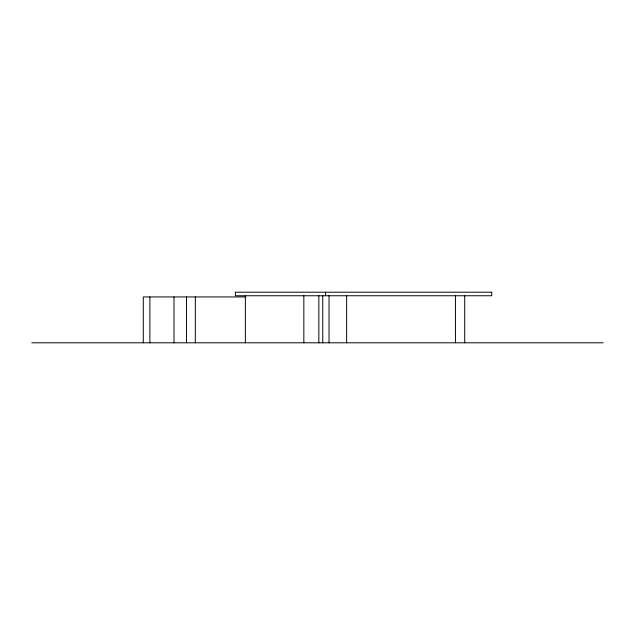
<?xml version="1.0" encoding="UTF-8"?>
<svg xmlns="http://www.w3.org/2000/svg" width="635" height="635" viewBox="0 0 635 635"><rect width="100%" height="100%" fill="white"/><g stroke="black" fill="none" stroke-linecap="round" stroke-linejoin="round"><path stroke-width="0.95" d="M245.824 296.934L143.296 296.934L143.296 342.797M31.75 342.797L603.25 342.797M464.709 295.751L464.709 342.797M455.438 295.751L455.438 342.797M346.631 295.751L346.631 342.797M329.033 295.751L329.033 342.797M325.612 292.203L325.612 295.751M322.755 295.751L322.755 342.797M318.849 295.751L318.849 342.797M303.84 295.751L303.84 342.797M245.372 295.751L245.372 342.797M195.326 296.934L195.326 342.797M186.523 296.934L186.523 342.797M173.99 296.934L173.99 342.797M149.884 296.934L149.884 342.797M491.704 292.203L235.379 292.203L235.379 295.751L491.704 295.751L491.704 292.203"/></g></svg>
